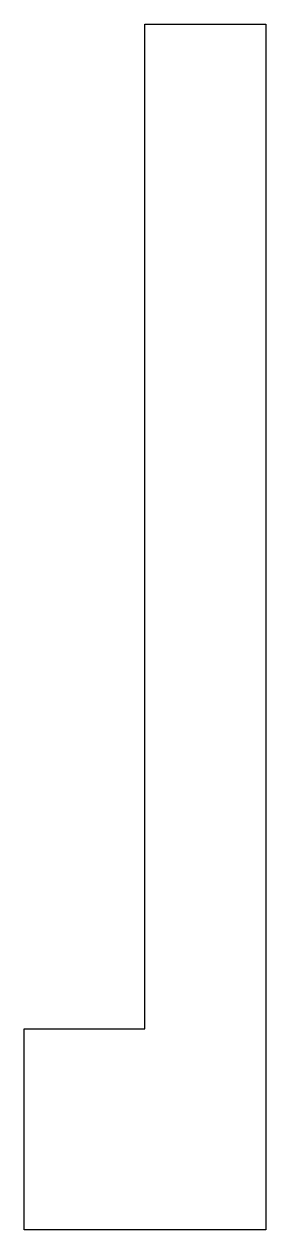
# Model space of a CAD drawing. Header units: millimetres. Extents: x -5 to 1, y 42 to 72.
import ezdxf

# ---------------------------------------------------------------- set-up
doc = ezdxf.new("R2010")
doc.units = ezdxf.units.MM
doc.layers.get('0').update_dxf_attribs({"linetype": 'CONTINUOUS'})

msp = doc.modelspace()

# ---------------------------------------------------------------- linework, layer by layer
msp.add_lwpolyline([(1, 72), (1, 42), (-5, 42), (-5, 47), (-2, 47), (-2, 72)], close=True)

doc.saveas('drawing.dxf')
